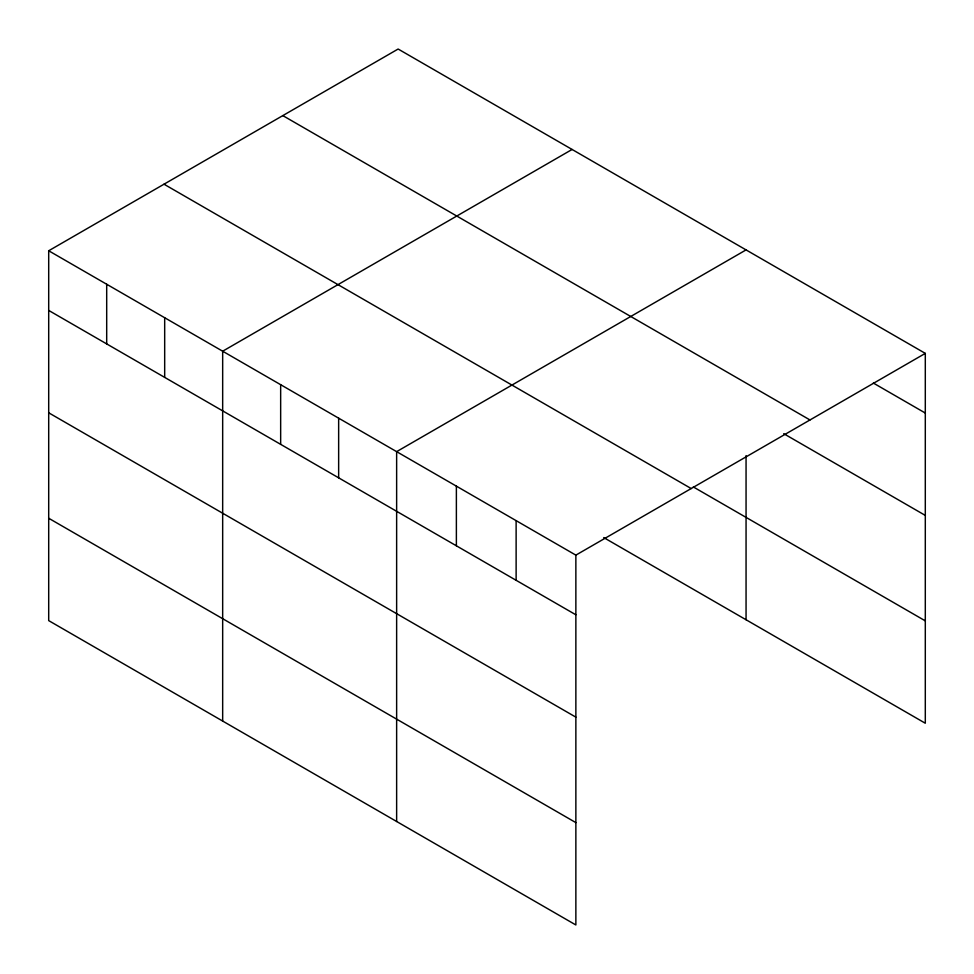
<?xml version="1.0" encoding="UTF-8"?>
<svg xmlns="http://www.w3.org/2000/svg" width="974" height="974" viewBox="0 0 974 974"><rect width="100%" height="100%" fill="white"/><g stroke="black" fill="none" stroke-linecap="round" stroke-linejoin="round"><path stroke-width="1.46" d="M48.7 250.768L575.865 555.131L575.865 924.971L48.7 620.621L48.7 250.768L398.135 49.029L925.3 353.379L925.3 723.232L603.722 537.575M572.091 149.46L222.669 351.212L222.669 721.052M746.06 249.904L396.637 451.644L396.637 821.496M575.865 555.131L925.3 353.379M873.349 383.05L925.3 413.049M282.813 115.602L809.991 419.964M783.729 433.673L925.3 515.404M693.342 486.951L925.3 620.864M164.009 184.196L691.187 488.546M48.7 310.426L575.865 614.789M48.7 412.793L575.865 717.144M48.7 518.253L575.865 822.616M746.06 455.613L746.06 619.744M516.123 520.627L516.123 580.297M456.38 486.136L456.38 545.793M338.648 418.163L338.648 477.82M280.658 384.681L280.658 444.339M164.679 317.731L164.679 377.388M106.69 284.25L106.69 343.907"/></g></svg>
